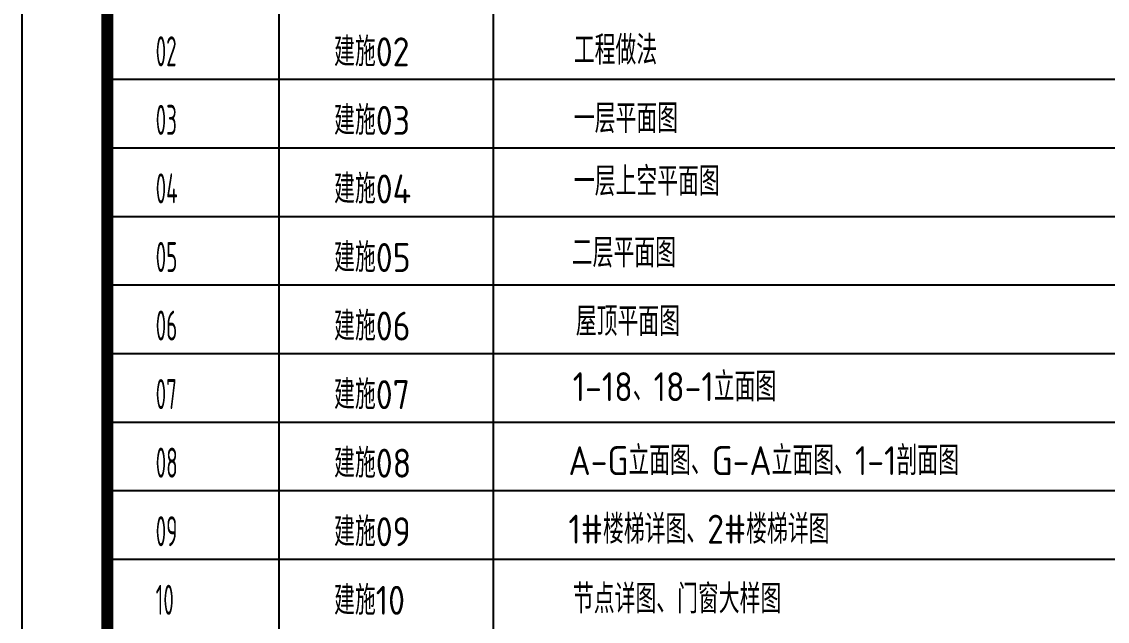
# Model space of a CAD drawing. Extents: x -248860 to 1018944, y -1060852 to 188626.
# Drawn here: x -248860 to -236196, y 46003 to 53000 of the extents above; entities that cross this region are included whole.
import ezdxf

# ---------------------------------------------------------------- set-up
doc = ezdxf.new("R2010")
doc.units = 0
doc.header["$LTSCALE"] = 1000
doc.header["$MEASUREMENT"] = 0
for name, color, linetype in [('PUB_TEXT', 7, 'CONTINUOUS'), ('WALL', 6, 'CONTINUOUS'), ('图框', 4, 'CONTINUOUS')]:
    doc.layers.add(name, color=color, linetype=linetype)
doc.styles.get("Standard").update_dxf_attribs({"font": 'GBENOR', "bigfont": 'GBCBIG'})

# ---------------------------------------------------------------- blocks, each defined once
blk = doc.blocks.new('目录')
at = {"layer": '图框'}
for p, q in [((376639, 431173), (376639, 401473)), ((379639, 426573), (379639, 403515)), ((382139, 426573), (382139, 403515)), ((377639, 423523), (396639, 423523)), ((377639, 422723), (396639, 422723)), ((377639, 421923), (396639, 421923)), ((377639, 421123), (396639, 421123)), ((377639, 420323), (396639, 420323)), ((377639, 419523), (396639, 419523)), ((377639, 418723), (396639, 418723)), ((377639, 417923), (396639, 417923))]:
    blk.add_line(p, q, dxfattribs=at)
at = {"layer": '图框', "const_width": 140}
blk.add_lwpolyline([(377639, 403515), (396639, 403515), (396639, 430173), (377639, 430173), (377639, 403515)], dxfattribs=at)
blk.add_lwpolyline([(377639, 403515), (377639, 430173), (396639, 430173), (396639, 403515)], close=True, dxfattribs=at)

msp = doc.modelspace()

# ---------------------------------------------------------------- block references
at = {"layer": 'WALL'}
msp.add_blockref('目录', (-625499.1, -371195.4), dxfattribs=at)

# ---------------------------------------------------------------- texts
at = {"layer": 'PUB_TEXT', "width": 0.6}
for s, p in [('02', (-247297.7, 52479.4)), ('03', (-247297.7, 51679.4)), ('04', (-247297.7, 50879.4)), ('05', (-247297.7, 50079.4)), ('06', (-247297.7, 49279.4)), ('07', (-247297.7, 48479.4)), ('08', (-247297.7, 47679.4)), ('09', (-247297.7, 46879.4)), ('10', (-247297.7, 46079.4))]:
    msp.add_text(s, height=350, dxfattribs=at).set_placement(p)
at = {"layer": 'PUB_TEXT'}
for s, height, p in [('建施02', 337.59, (-245216.3, 52479.4)), ('工程做法', 337.59, (-242419.6, 52498.9)), ('建施03', 337.59, (-245216.3, 51679.4)), ('一层平面图', 337.59, (-242418.8, 51702.2)), ('一层上空平面图', 337.59, (-242418.8, 50968)), ('建施04', 337.59, (-245216.3, 50879.4)), ('建施05', 337.59, (-245216.3, 50079.4)), ('二层平面图', 337.59, (-242443.6, 50134)), ('建施06', 337.59, (-245216.3, 49279.4)), ('屋顶平面图', 337.59, (-242396.8, 49334)), ('1-18、18-1立面图', 337.589, (-242432.4, 48571.9)), ('建施07', 337.59, (-245216.3, 48479.4)), ('建施08', 337.59, (-245216.3, 47679.4)), ('A-G立面图、G-A立面图、1-1剖面图', 337.589, (-242481.8, 47709.4)), ('建施09', 337.59, (-245216.3, 46879.4)), ('1#楼梯详图、2#楼梯详图', 337.589, (-242481.8, 46909.4)), ('建施10', 337.59, (-245216.3, 46079.4)), ('节点详图、门窗大样图', 337.59, (-242430, 46095.6))]:
    msp.add_text(s, height=height, dxfattribs=at).set_placement(p)

doc.saveas('drawing.dxf')
